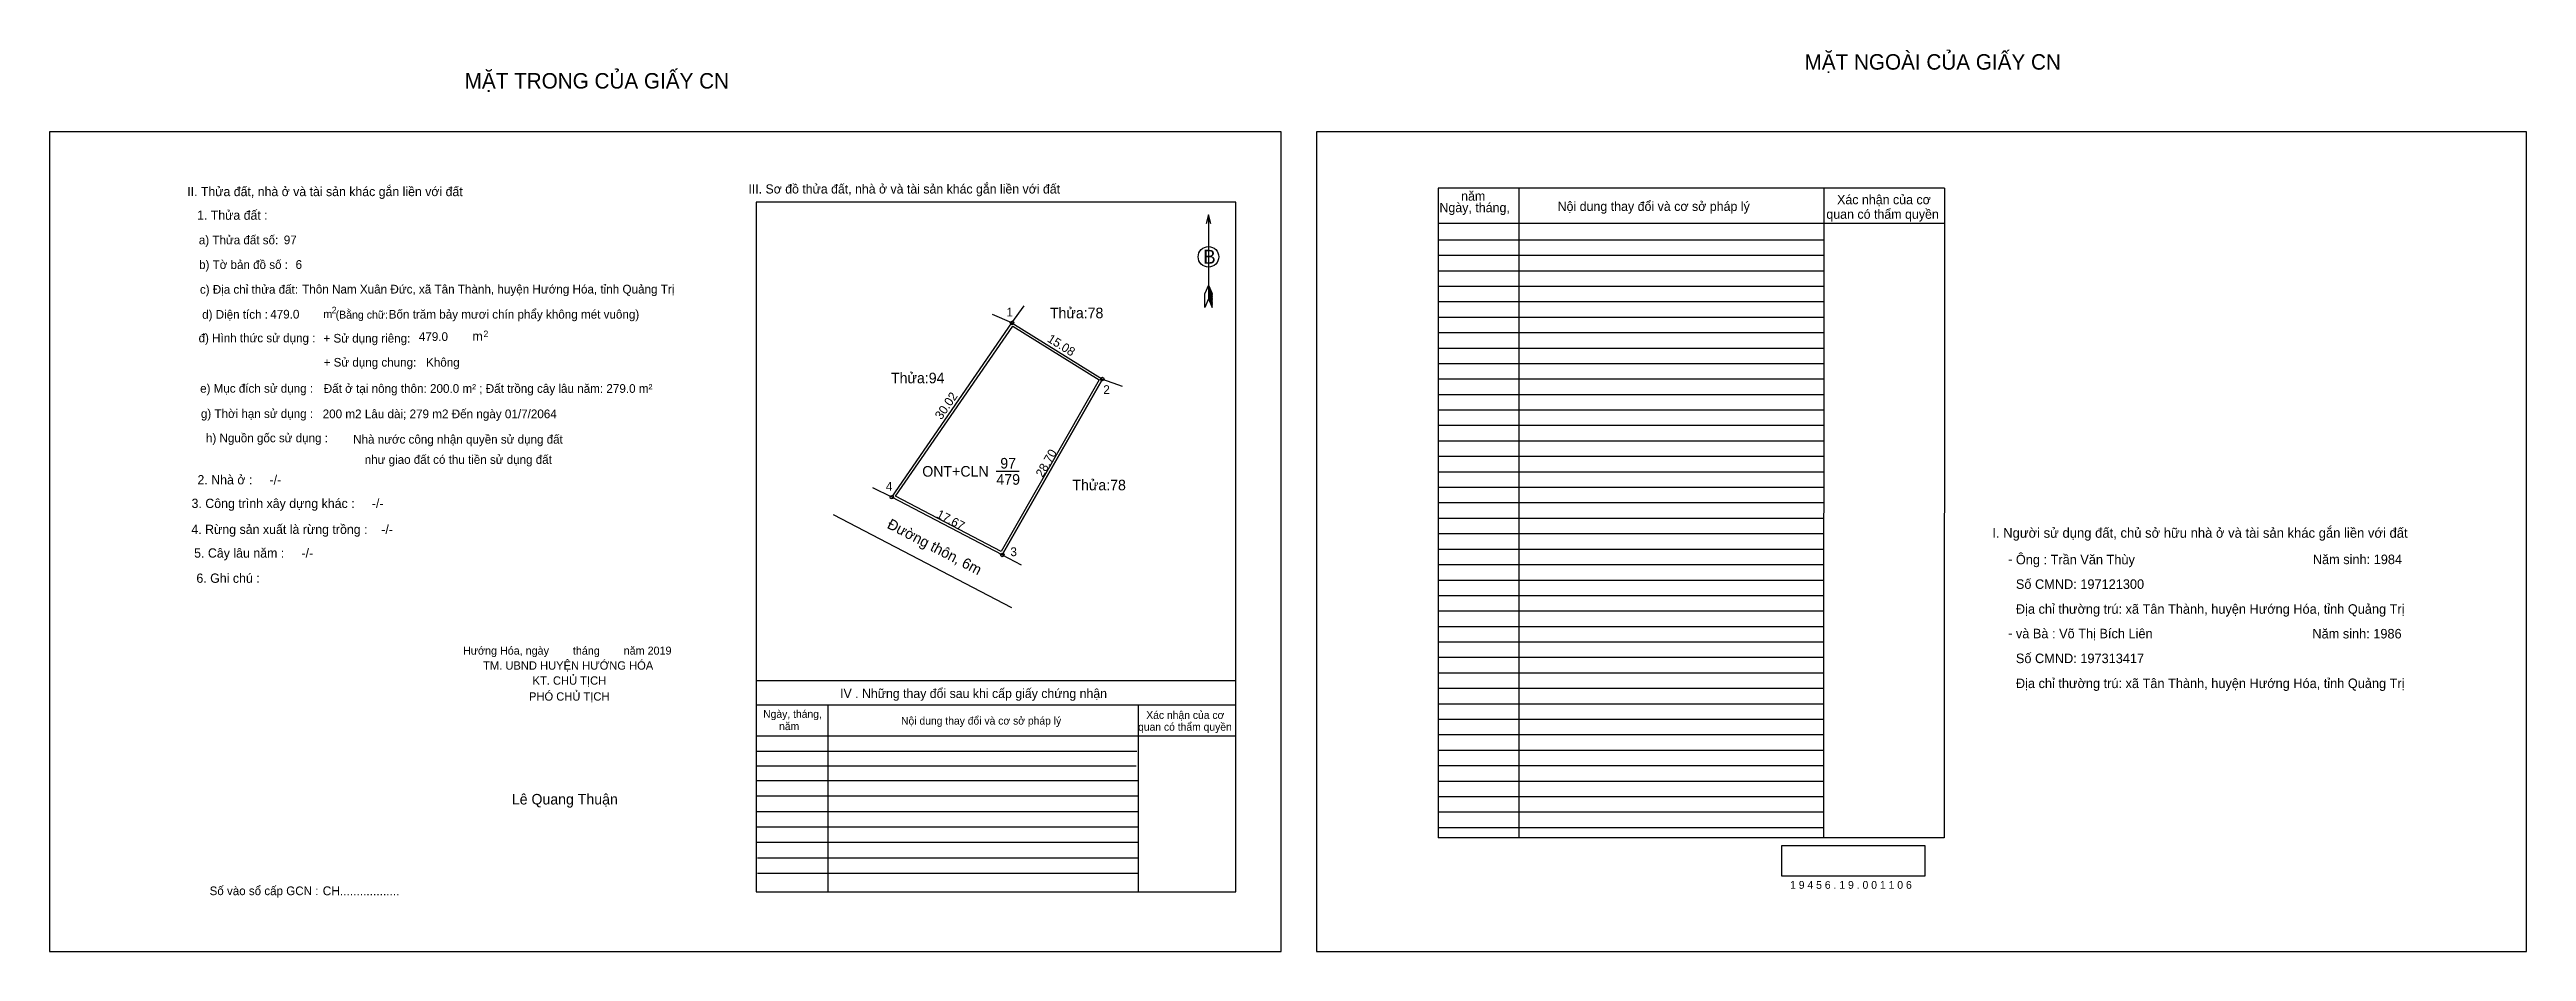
# Model space of a CAD drawing. Extents: x 539071 to 539423, y 1836983 to 1837111.
import ezdxf

# ---------------------------------------------------------------- set-up
doc = ezdxf.new("R2010")
doc.units = 0
for name, color, linetype in [('Default', 7, 'Continuous'), ('Level 1', 7, 'Continuous'), ('Level 10', 7, 'Continuous'), ('Level 11', 7, 'Continuous'), ('Level 13', 7, 'Continuous'), ('Level 27', 7, 'Continuous'), ('Level 35', 7, 'Continuous'), ('Level 36', 7, 'Continuous'), ('Level 40', 7, 'Continuous'), ('Level 49', 7, 'Continuous'), ('Level 5', 7, 'Continuous'), ('Level 52', 7, 'Continuous'), ('Level 55', 7, 'Continuous'), ('Level 6', 7, 'Continuous'), ('Level 7', 7, 'Continuous'), ('Level 8', 7, 'Continuous'), ('Level 9', 7, 'Continuous')]:
    doc.layers.add(name, color=color, linetype=linetype)

msp = doc.modelspace()

# ---------------------------------------------------------------- linework, layer by layer
at = {"layer": 'Level 1'}
for p, q in [((539071.44, 1837098.96), (539071.44, 1837098.96)), ((539251.06, 1837098.96), (539251.06, 1837098.96)), ((539235.76, 1837087.2), (539235.76, 1837075.26)), ((539235.23, 1837074.04), (539235.26, 1837076.01)), ((539235.76, 1837075.26), (539235.23, 1837074.04)), ((539235.76, 1837077.23), (539235.26, 1837076.01)), ((539235.76, 1837077.23), (539236.26, 1837076.01)), ((539235.76, 1837077.06), (539236.26, 1837075.83)), ((539235.76, 1837076.89), (539236.26, 1837075.66)), ((539235.76, 1837076.72), (539236.27, 1837075.49)), ((539235.76, 1837076.54), (539236.27, 1837075.31)), ((539235.76, 1837076.37), (539236.27, 1837075.13)), ((539235.76, 1837076.2), (539236.27, 1837074.95)), ((539235.76, 1837076.02), (539236.28, 1837074.77)), ((539235.76, 1837075.85), (539236.28, 1837074.6)), ((539235.76, 1837075.68), (539236.28, 1837074.42)), ((539235.76, 1837075.51), (539236.28, 1837074.25)), ((539235.76, 1837075.26), (539236.28, 1837074.04)), ((539236.28, 1837074.04), (539236.26, 1837076.01)), ((539246.06, 1836982.71), (539246.06, 1836982.71)), ((539422.63, 1836982.71), (539422.63, 1836982.71))]:
    msp.add_line(p, q, dxfattribs=at)
msp.add_lwpolyline([(539236.1, 1837085.93), (539235.76, 1837087.2), (539235.41, 1837085.93)], dxfattribs=at)
msp.add_circle((539235.76, 1837081.23), 1.46, dxfattribs=at)
at = {"layer": 'Level 10'}
msp.add_line((539206.52, 1837038.95), (539220.71, 1837063.9), dxfattribs=at)
for points in [[(539190.86, 1837047.14), (539207.9, 1837071.85), (539220.71, 1837063.9), (539206.52, 1837038.95)], [(539191.37, 1837047.27), (539208, 1837071.38), (539220.24, 1837063.78), (539206.38, 1837039.42)]]:
    msp.add_lwpolyline(points, close=True, dxfattribs=at)
at = {"layer": 'Level 11'}
for centre in [(539207.9, 1837071.85), (539220.71, 1837063.9), (539190.86, 1837047.14), (539190.86, 1837047.14), (539206.52, 1837038.95)]:
    msp.add_circle(centre, 0.25, dxfattribs=at)
at = {"layer": 'Level 27'}
for p, q in [((539207.9, 1837071.85), (539209.63, 1837074.3)), ((539207.9, 1837071.85), (539205.15, 1837073.05)), ((539220.71, 1837063.9), (539223.53, 1837062.88)), ((539190.86, 1837047.14), (539188.16, 1837048.45)), ((539206.52, 1837038.95), (539209.18, 1837037.56))]:
    msp.add_line(p, q, dxfattribs=at)
at = {"layer": 'Level 35'}
msp.add_line((539207.9, 1837031.46), (539182.6, 1837044.65), dxfattribs=at)
at = {"layer": 'Level 40'}
msp.add_lwpolyline([(539071.44, 1836982.71), (539246.06, 1836982.71), (539246.06, 1837098.96), (539071.44, 1837098.96)], close=True, dxfattribs=at)
at = {"layer": 'Level 52'}
for p, q in [((539340.12, 1837090.97), (539268.31, 1837090.97)), ((539268.31, 1837090.97), (539268.31, 1836998.82)), ((539279.75, 1837090.97), (539279.75, 1836998.82)), ((539323, 1837090.97), (539322.96, 1836998.82)), ((539340.12, 1837090.97), (539340.08, 1836998.82)), ((539340.11, 1837085.96), (539268.31, 1837085.96)), ((539322.99, 1837083.61), (539268.31, 1837083.61)), ((539322.99, 1837081.41), (539268.31, 1837081.41)), ((539322.99, 1837079.22), (539268.31, 1837079.22)), ((539322.99, 1837077.03), (539268.31, 1837077.03)), ((539322.99, 1837074.83), (539268.31, 1837074.83)), ((539322.99, 1837072.64), (539268.31, 1837072.64)), ((539322.99, 1837070.45), (539268.31, 1837070.45)), ((539322.99, 1837068.25), (539268.31, 1837068.25)), ((539322.99, 1837066.06), (539268.31, 1837066.06)), ((539322.99, 1837063.87), (539268.31, 1837063.87)), ((539322.99, 1837061.67), (539268.31, 1837061.67)), ((539322.98, 1837059.48), (539268.31, 1837059.48)), ((539322.98, 1837057.29), (539268.31, 1837057.29)), ((539322.98, 1837055.09), (539268.31, 1837055.09)), ((539322.98, 1837052.9), (539268.31, 1837052.9)), ((539322.98, 1837050.71), (539268.31, 1837050.71)), ((539322.98, 1837048.51), (539268.31, 1837048.51)), ((539322.98, 1837046.32), (539268.31, 1837046.32)), ((539322.98, 1837044.13), (539268.31, 1837044.13)), ((539322.98, 1837041.93), (539268.31, 1837041.93)), ((539322.98, 1837039.74), (539268.31, 1837039.74)), ((539322.98, 1837037.55), (539268.31, 1837037.55)), ((539322.98, 1837035.35), (539268.31, 1837035.35)), ((539322.98, 1837033.16), (539268.31, 1837033.16)), ((539322.97, 1837030.97), (539268.31, 1837030.97)), ((539322.97, 1837028.77), (539268.31, 1837028.77)), ((539322.97, 1837026.58), (539268.31, 1837026.58)), ((539322.97, 1837024.39), (539268.31, 1837024.39)), ((539322.97, 1837022.19), (539268.31, 1837022.19)), ((539322.97, 1837020), (539268.31, 1837020)), ((539322.97, 1837017.81), (539268.31, 1837017.81)), ((539322.97, 1837015.61), (539268.31, 1837015.61)), ((539322.97, 1837013.42), (539268.31, 1837013.42)), ((539322.97, 1837011.23), (539268.31, 1837011.23)), ((539322.97, 1837009.03), (539268.31, 1837009.03)), ((539322.97, 1837006.84), (539268.31, 1837006.84)), ((539322.97, 1837004.65), (539268.31, 1837004.65)), ((539322.96, 1837002.45), (539268.31, 1837002.45)), ((539322.96, 1837000.26), (539268.31, 1837000.26)), ((539340.08, 1836998.82), (539268.31, 1836998.82))]:
    msp.add_line(p, q, dxfattribs=at)
msp.add_lwpolyline([(539251.06, 1836982.71), (539422.63, 1836982.71), (539422.63, 1837098.96), (539251.06, 1837098.96)], close=True, dxfattribs=at)
at = {"layer": 'Level 6'}
msp.add_lwpolyline([(539317.07, 1836997.75), (539337.33, 1836997.75), (539337.33, 1836993.4), (539317.07, 1836993.4)], close=True, dxfattribs=at)
at = {"layer": 'Level 7'}
for p, q in [((539225.61, 1837011.08), (539171.63, 1837011.08)), ((539225.51, 1837009), (539171.63, 1837009)), ((539225.79, 1837006.92), (539171.63, 1837006.92)), ((539225.79, 1837004.73), (539171.63, 1837004.73)), ((539225.79, 1837002.53), (539171.63, 1837002.53)), ((539225.79, 1837000.34), (539171.63, 1837000.34)), ((539225.79, 1836998.15), (539171.63, 1836998.15)), ((539225.79, 1836995.95), (539171.8, 1836995.95)), ((539225.79, 1836993.76), (539171.8, 1836993.76))]:
    msp.add_line(p, q, dxfattribs=at)
at = {"layer": 'Level 8'}
for p, q in [((539239.62, 1837089), (539171.63, 1837089)), ((539171.63, 1837089), (539171.63, 1836991.18)), ((539239.62, 1836991.18), (539239.62, 1837089)), ((539239.62, 1837021.1), (539171.63, 1837021.1)), ((539239.62, 1837017.65), (539171.63, 1837017.65)), ((539181.78, 1837017.65), (539181.78, 1836991.18)), ((539225.79, 1837017.65), (539225.79, 1836991.18)), ((539239.62, 1837013.26), (539171.63, 1837013.26)), ((539171.63, 1836991.18), (539239.62, 1836991.18))]:
    msp.add_line(p, q, dxfattribs=at)
at = {"layer": 'Level 9'}
msp.add_line((539205.68, 1837050.81), (539208.93, 1837050.81), dxfattribs=at)

# ---------------------------------------------------------------- texts
at = {"layer": 'Default'}
for s, p in [('e) Mục đích sử dụng :', (539092.79, 1837061.96)), ('g) Thời hạn sử dụng :', (539092.9, 1837058.38)), ('h) Nguồn gốc sử dụng :', (539093.62, 1837054.93)), ('Nhà nước công nhận quyền sử dụng đất', (539114.49, 1837054.74)), (' như giao đất có thu tiền sử dụng đất', (539115.67, 1837051.87))]:
    msp.add_text(s, height=1.2305, dxfattribs=at).set_placement(p)
at = {"layer": 'Level 1'}
msp.add_text('B', height=1.97, dxfattribs=at).set_placement((539235.02, 1837080.26))
at = {"layer": 'Level 13'}
for s, p in [('ONT+CLN', (539195.18, 1837050.06)), ('479', (539205.69, 1837048.91)), ('97', (539206.24, 1837051.21))]:
    msp.add_text(s, height=1.5, dxfattribs=at).set_placement(p)
at = {"layer": 'Level 36'}
for s, p in [('Thửa:78', (539213.27, 1837072.52)), ('Thửa:94', (539190.74, 1837063.3)), ('Thửa:78', (539216.46, 1837048.12))]:
    msp.add_text(s, height=1.5, dxfattribs=at).set_placement(p)
at = {"layer": 'Level 49'}
for s, rotation, p in [('15.08', 328.1759, (539212.8, 1837069.28)), ('30.02', 55.4099, (539197.89, 1837058.04)), ('28.70', 60.3715, (539212.26, 1837049.85)), ('17.67', 332.3909, (539197.07, 1837044.34))]:
    msp.add_text(s, height=1.25, rotation=rotation, dxfattribs=at).set_placement(p)
at = {"layer": 'Level 5'}
msp.add_text('Đường thôn, 6m', height=1.5, rotation=332.4628, dxfattribs=at).set_placement((539190.07, 1837042.84))
at = {"layer": 'Level 52'}
for s, p in [('Ngày, tháng,', (539268.51, 1837087.56)), ('năm', (539271.58, 1837089.2)), ('Nội dung thay đổi và cơ sở pháp lý', (539285.26, 1837087.74)), (' quan có thẩm quyền', (539322.88, 1837086.63)), ('Xác nhận của cơ', (539324.89, 1837088.69))]:
    msp.add_text(s, height=1.316, dxfattribs=at).set_placement(p)
at = {"layer": 'Level 55'}
for s, height, p in [('1', 0.2, (539207.84, 1837071.85)), ('94', 0.055, (539207.86, 1837071.79)), ('94', 0.055, (539207.86, 1837071.79)), ('78', 0.055, (539207.86, 1837071.79)), ('2', 0.2, (539220.64, 1837063.9)), ('78', 0.055, (539220.67, 1837063.84)), ('78', 0.055, (539220.67, 1837063.84)), ('4', 0.2, (539190.79, 1837047.14)), ('94', 0.055, (539190.82, 1837047.08)), ('94', 0.055, (539190.82, 1837047.08)), ('0', 0.055, (539190.84, 1837047.08)), ('0', 0.055, (539190.84, 1837047.08)), ('3', 0.2, (539206.46, 1837038.95)), ('78', 0.055, (539206.48, 1837038.9)), ('0', 0.055, (539206.5, 1837038.9)), ('0', 0.055, (539206.5, 1837038.9))]:
    msp.add_text(s, height=height, dxfattribs=at).set_placement(p)
at = {"layer": 'Level 6'}
for s, height, p in [('97', 1.235, (539104.65, 1837083.02)), ('6', 1.24, (539106.32, 1837079.52)), ('Thôn Nam Xuân Đức, xã Tân Thành, huyện Hướng Hóa, tỉnh Quảng Trị', 1.237, (539107.26, 1837076.03)), ('479.0', 1.235, (539102.73, 1837072.48)), ('Bốn trăm bảy mươi chín phẩy không mét vuông)', 1.2353, (539119.53, 1837072.47)), ('479.0', 1.235, (539123.8, 1837069.3)), ('Đất ở tại nông thôn: 200.0 m² ; Đất trồng cây lâu năm: 279.0 m²', 1.237, (539110.32, 1837061.94)), ('200 m2 Lâu dài; 279 m2 Đến ngày 01/7/2064', 1.237, (539110.16, 1837058.34)), ('Ông : Trần Văn Thùy', 1.3511, (539350.24, 1837037.62)), ('Năm sinh: 1984', 1.3511, (539392.34, 1837037.65)), ('Số CMND: 197121300', 1.3511, (539350.24, 1837034.14)), ('Địa chỉ thường trú: xã Tân Thành, huyện Hướng Hóa, tỉnh Quảng Trị', 1.3511, (539350.24, 1837030.61)), ('và Bà : Võ Thị Bích Liên', 1.3511, (539350.24, 1837027.13)), ('Năm sinh: 1986', 1.3511, (539392.28, 1837027.11)), ('Số CMND: 197313417', 1.3511, (539350.24, 1837023.61)), ('Địa chỉ thường trú: xã Tân Thành, huyện Hướng Hóa, tỉnh Quảng Trị', 1.3511, (539350.24, 1837020.07)), ('1 9 4 5 6 . 1 9 . 0 0 1 1 0 6', 1.1054, (539318.22, 1836991.6))]:
    msp.add_text(s, height=height, dxfattribs=at).set_placement(p)
at = {"layer": 'Level 7'}
for s, height, p in [('MẶT NGOÀI CỦA GIẤY CN', 2.1932, (539320.28, 1837107.78)), ('MẶT TRONG CỦA GIẤY CN', 2.1932, (539130.3, 1837105.1)), ('III. Sơ đồ thửa đất, nhà ở và tài sản khác gắn liền với đất', 1.305, (539170.53, 1837090.21)), ('II. Thửa đất, nhà ở và tài sản khác gắn liền với đất', 1.305, (539090.96, 1837089.84)), ('1. Thửa đất :', 1.305, (539092.36, 1837086.49)), ('a) Thửa đất số:', 1.2305, (539092.61, 1837083.01)), ('b) Tờ bản đồ số :', 1.2305, (539092.64, 1837079.51)), ('c) Địa chỉ thửa đất:', 1.2305, (539092.76, 1837076)), ('2', 0.932, (539111.44, 1837073.22)), ('đ) Hình thức sử dụng :', 1.2305, (539092.57, 1837069.11)), ('d) Diện tích :', 1.2305, (539093.08, 1837072.45)), ('m', 1.12, (539110.27, 1837072.56)), ('(Bằng chữ:', 1.119, (539112, 1837072.47)), ('2', 0.932, (539132.96, 1837069.84)), ('+ Sử dụng riêng:', 1.2305, (539110.28, 1837069.07)), ('+ Sử dụng chung:', 1.2305, (539110.3, 1837065.66)), ('Không', 1.23, (539124.83, 1837065.66)), ('m', 1.32, (539131.39, 1837069.32)), ('2. Nhà ở :     -/-', 1.3124, (539092.41, 1837048.96)), ('3. Công trình xây dựng khác :     -/-', 1.3124, (539091.57, 1837045.61)), ('4. Rừng sản xuất là rừng trồng :    -/-', 1.3124, (539091.54, 1837041.93)), ('I. Người sử dụng đất, chủ sở hữu nhà ở và tài sản khác gắn liền với đất', 1.3817, (539346.9, 1837041.39)), ('5. Cây lâu năm :     -/-', 1.3124, (539091.94, 1837038.57)), ('6. Ghi chú :', 1.3124, (539092.26, 1837035)), ('-', 1.4, (539349.13, 1837037.66)), ('Hướng Hóa, ngày        tháng        năm 2019', 1.1402, (539130.06, 1837024.81)), ('-', 1.4, (539349.14, 1837027.17)), ('TM. UBND HUYỆN HƯỚNG HÓA', 1.1815, (539132.91, 1837022.68)), ('KT. CHỦ TỊCH', 1.1815, (539139.92, 1837020.55)), ('PHÓ CHỦ TỊCH', 1.1814, (539139.42, 1837018.29)), ('IV . Những thay đổi sau khi cấp giấy chứng nhận', 1.305, (539183.53, 1837018.66)), ('Ngày, tháng,', 1.0967, (539172.62, 1837015.85)), ('năm', 1.097, (539174.88, 1837014.11)), ('Nội dung thay đổi và cơ sở pháp lý', 1.0967, (539192.17, 1837014.89)), (' quan có thẩm quyền', 1.0967, (539225.37, 1837014.02)), ('Xác nhận của cơ', 1.0967, (539226.94, 1837015.7)), ('Lê Quang Thuận', 1.4964, (539136.99, 1837003.56)), ('Số vào sổ cấp GCN :', 1.2282, (539094.13, 1836990.7)), ('CH..................', 1.2634, (539110.17, 1836990.68))]:
    msp.add_text(s, height=height, dxfattribs=at).set_placement(p)
at = {"layer": 'Level 9'}
for s, p in [('1', (539207.12, 1837072.77)), ('2', (539220.84, 1837061.77)), ('4', (539190.02, 1837048.06)), ('3', (539207.67, 1837038.78))]:
    msp.add_text(s, height=1.25, dxfattribs=at).set_placement(p)

doc.saveas('drawing.dxf')
